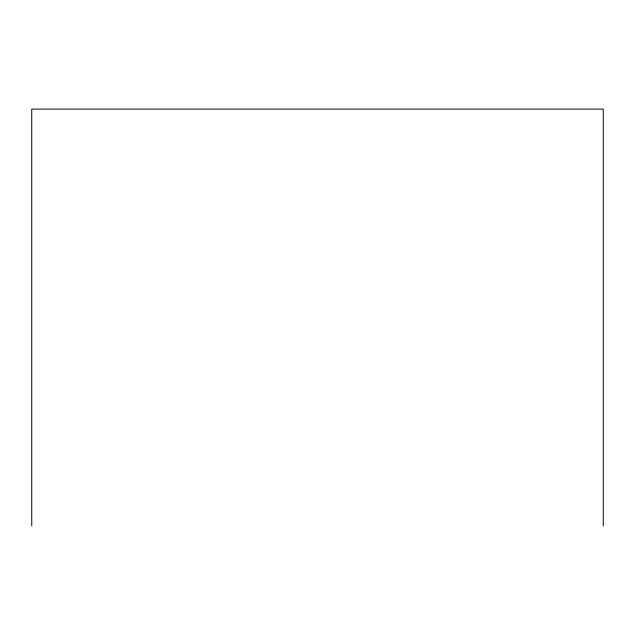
<?xml version="1.0" encoding="UTF-8"?>
<svg xmlns="http://www.w3.org/2000/svg" width="635" height="635" viewBox="0 0 635 635"><rect width="100%" height="100%" fill="white"/><g stroke="black" fill="none" stroke-linecap="round" stroke-linejoin="round"><path stroke-width="0.95" d="M603.25 525.891L603.25 109.109L31.75 109.109L31.75 525.891"/></g></svg>
